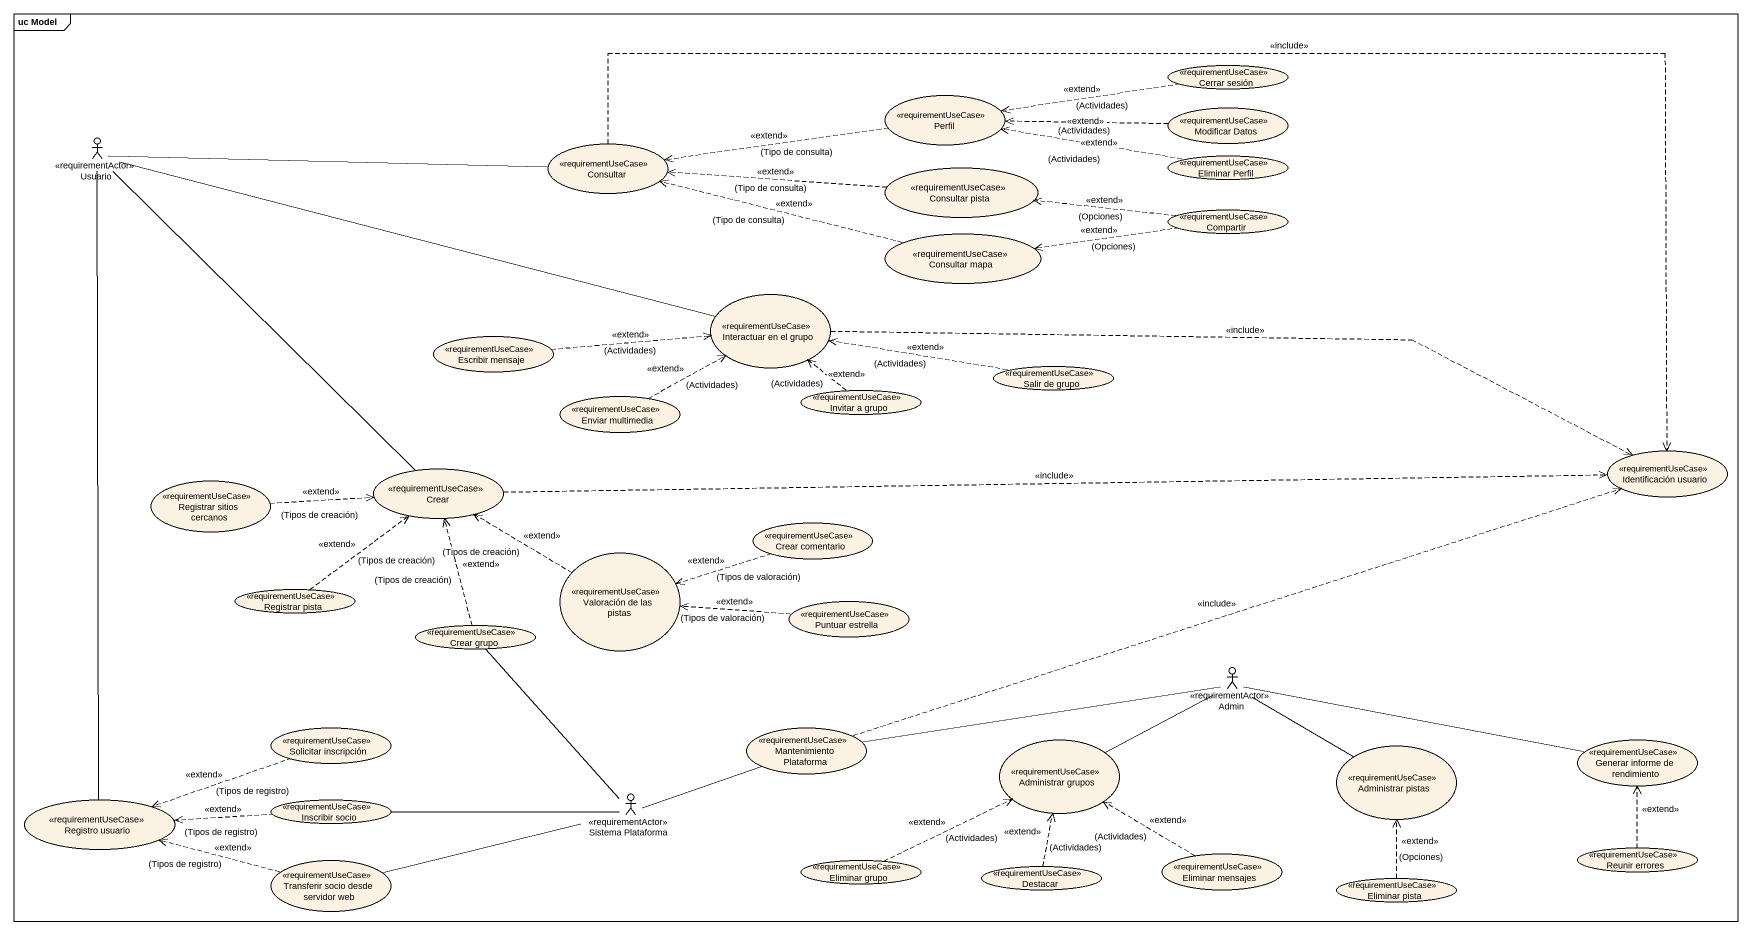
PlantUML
@startuml
mainframe uc Model
usecase "Cerrar sesión" as Cerrar_sesión <<requirementUseCase>>
usecase Perfil <<requirementUseCase>>
usecase "Modificar Datos" as Modificar_Datos <<requirementUseCase>>
actor Usuario <<requirementActor>>
usecase Consultar <<requirementUseCase>>
usecase "Consultar pista" as Consultar_pista <<requirementUseCase>>
usecase "Eliminar Perfil" as Eliminar_Perfil <<requirementUseCase>>
usecase "Consultar mapa" as Consultar_mapa <<requirementUseCase>>
usecase Compartir <<requirementUseCase>>
usecase "Interactuar en el grupo" as Interactuar_en_el_grupo <<requirementUseCase>>
usecase "Escribir mensaje" as Escribir_mensaje <<requirementUseCase>>
usecase "Enviar multimedia" as Enviar_multimedia <<requirementUseCase>>
usecase "Invitar a grupo" as Invitar_a_grupo <<requirementUseCase>>
usecase "Salir de grupo" as Salir_de_grupo <<requirementUseCase>>
usecase Crear <<requirementUseCase>>
usecase "Identificación usuario" as Identificación_usuario <<requirementUseCase>>
usecase "Registrar sitios cercanos" as Registrar_sitios_cercanos <<requirementUseCase>>
usecase "Valoración de las pistas" as Valoración_de_las_pistas <<requirementUseCase>>
usecase "Crear comentario" as Crear_comentario <<requirementUseCase>>
usecase "Registrar pista" as Registrar_pista <<requirementUseCase>>
usecase "Crear grupo" as Crear_grupo <<requirementUseCase>>
usecase "Puntuar estrella" as Puntuar_estrella <<requirementUseCase>>
actor Admin <<requirementActor>>
usecase "Solicitar inscripción" as Solicitar_inscripción <<requirementUseCase>>
usecase "Mantenimiento Plataforma" as Mantenimiento_Plataforma <<requirementUseCase>>
usecase "Administrar grupos" as Administrar_grupos <<requirementUseCase>>
usecase "Administrar pistas" as Administrar_pistas <<requirementUseCase>>
usecase "Generar informe de rendimiento" as Generar_informe_de <<requirementUseCase>>
usecase "Registro usuario" as Registro_usuario <<requirementUseCase>>
usecase "Inscribir socio" as Inscribir_socio <<requirementUseCase>>
actor "Sistema Plataforma" as Sistema_Plataforma <<requirementActor>>
usecase "Transferir socio desde servidor web" as Transferir_socio_desde <<requirementUseCase>>
usecase "Eliminar grupo" as Eliminar_grupo <<requirementUseCase>>
usecase Destacar <<requirementUseCase>>
usecase "Eliminar mensajes" as Eliminar_mensajes <<requirementUseCase>>
usecase "Reunir errores" as Reunir_errores <<requirementUseCase>>
usecase "Eliminar pista" as Eliminar_pista <<requirementUseCase>>
Cerrar_sesión .left.> Perfil : <<extend>>\n(Actividades)
Perfil .left.> Consultar : <<extend>>\n(Tipo de consulta)
Modificar_Datos .left.> Perfil : <<extend>>\n(Actividades)
Usuario -right- Consultar
Usuario -right- Interactuar_en_el_grupo
Usuario -- Crear
Consultar .right.> Identificación_usuario : <<include>>
Consultar_pista .left.> Consultar : <<extend>>\n(Tipo de consulta)
Eliminar_Perfil .left.> Perfil : <<extend>>\n(Actividades)
Consultar_mapa .left.> Consultar : <<extend>>\n(Tipo de consulta)
Compartir .left.> Consultar_pista : <<extend>>\n(Opciones)
Compartir .left.> Consultar_mapa : <<extend>>\n(Opciones)
Interactuar_en_el_grupo .right.> Identificación_usuario : <<include>>
Escribir_mensaje .right.> Interactuar_en_el_grupo : <<extend>>\n(Actividades)
Enviar_multimedia .right.> Interactuar_en_el_grupo : <<extend>>\n(Actividades)
Invitar_a_grupo .up.> Interactuar_en_el_grupo : <<extend>>\n(Actividades)
Salir_de_grupo .left.> Interactuar_en_el_grupo : <<extend>>\n(Actividades)
Crear .right.> Identificación_usuario : <<include>>
Registrar_sitios_cercanos .right.> Crear : <<extend>>\n(Tipos de creación)
Valoración_de_las_pistas .left.> Crear : <<extend>>\n(Tipos de creación)
Crear_comentario .left.> Valoración_de_las_pistas : <<extend>>\n(Tipos de valoración)
Registrar_pista .up.> Crear : <<extend>>\n(Tipos de creación)
Crear_grupo .up.> Crear : <<extend>>\n(Tipos de creación)
Puntuar_estrella .left.> Valoración_de_las_pistas : <<extend>>\n(Tipos de valoración)
Admin -left- Mantenimiento_Plataforma
Admin -left- Administrar_grupos
Admin -right- Administrar_pistas
Solicitar_inscripción .left.> Registro_usuario : <<extend>>\n(Tipos de registro)
Mantenimiento_Plataforma .right.> Identificación_usuario : <<include>>
Generar_informe_de -left- Admin
Registro_usuario -up- Usuario
Inscribir_socio .left.> Registro_usuario : <<extend>>\n(Tipos de registro)
Inscribir_socio -right- Sistema_Plataforma
Sistema_Plataforma -up- Crear_grupo
Sistema_Plataforma -right- Mantenimiento_Plataforma
Transferir_socio_desde .left.> Registro_usuario : <<extend>>\n(Tipos de registro)
Transferir_socio_desde -right- Sistema_Plataforma
Eliminar_grupo .right.> Administrar_grupos : <<extend>>\n(Actividades)
Destacar .up.> Administrar_grupos : <<extend>>\n(Actividades)
Eliminar_mensajes .left.> Administrar_grupos : <<extend>>\n(Actividades)
Reunir_errores .up.> Generar_informe_de : <<extend>>
Eliminar_pista .up.> Administrar_pistas : <<extend>>\n(Opciones)
@enduml
